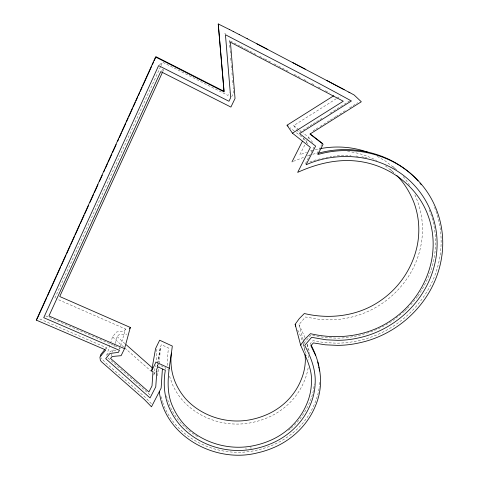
<?xml version="1.0" encoding="UTF-8"?>
<svg xmlns="http://www.w3.org/2000/svg" width="479" height="479" viewBox="0 0 479 479"><rect width="100%" height="100%" fill="white"/><g stroke="black" fill="none" stroke-linecap="round" stroke-linejoin="round"><path stroke-width="0.36" stroke-dasharray="2.4 1.8" d="M156.884 349.167L155.992 361.98M159.459 363.579L160.303 347.036L161.441 344.706L168.446 347.928L167.387 358.244L167.692 366.363M165.483 369.333L165.662 367.902L158.232 364.519L157.627 365.746M157.519 375.764L159.004 366.447M157.028 366.974L157.513 364.016M157.633 363.28L160.303 347.036M157.214 367.052L157.699 364.1M157.819 363.357L160.483 347.113M153.849 375.033L155.441 365.609M119.744 349.191L120.061 348.059L45.595 315.895M120.666 345.946L125.504 329.019L56.211 298.716M111.164 356.286L112.236 352.778M112.445 352.077L113.301 349.269M114.158 346.461L114.798 344.353M115.014 343.653L117.157 336.635L118.822 334.821L127.055 334.085M106.625 355.406L112.613 336.641L116.625 331.983L124.558 330.947L125.504 329.019M106.14 348.85L106.506 347.718L38.218 318.313M54.851 298.124L160.728 66.27M161.04 65.593L162.591 62.192L227.938 95.405L229.231 92.71M163.004 71.149L163.626 69.796M231.674 96.818L233.59 92.824L233.171 87.657M119.564 349.077L120.061 348.059M303.117 139.808L303.794 138.473L294.783 131.491M304.752 145.041L299.842 154.747L306.554 152.25M306.057 142.455L308.674 137.275L302.86 132.785M305.422 163.704L313.859 147.131M154.082 374.099L155.765 370.812M317.062 153.549L321.654 144.598M303.123 339.617L298.986 324.594L305.446 316.978L319.11 319.343L329.869 319.846A85.16 80.424 -26.9 0 0 349.88 317.475C382.679 310.338 410.563 284.472 419.394 251.984A89.723 84.849 -27.7 0 0 417.466 201.138A89.525 84.663 -27.7 0 0 414.119 193.247M304.225 343.593L305.135 341.719L310.979 335.168L325.463 337.641L336.869 338.162A90.513 84.939 -25.9 0 0 358.082 335.641C370.261 332.683 382.038 327.875 392.445 320.852M417.993 296.082C424.023 286.939 429.028 277.072 432.13 266.546A95.381 89.633 -26.7 0 0 430.37 212.802A95.171 89.447 -26.7 0 0 429.112 209.497M417.652 296.513L410.329 305.368M107.512 354.664L108.362 353.652M404.887 310.913L406.869 308.901M407.36 308.392L409.832 305.871M161.698 70.635L163.602 68.719M105.464 348.772L106.506 347.718M109.721 352.125L111.152 351.011L117.08 350.275M291.22 428.088C299.153 421.292 305.087 412.497 309.362 403.019A70.527 63.797 -5.6 0 0 314.314 383.93M404.366 311.374L393.031 320.487M159.549 64.809L162.591 62.192M288.568 430.28L290.717 428.555M336.33 98.716L293.711 125.594L296.333 129.162M336.947 98.321L340.647 95.968M349.766 100.764L329.067 113.87M345.185 110.673L336.426 116.211M349.574 107.895L357.717 102.734M335.887 116.553L329.809 120.367M299.573 132.348L308.823 126.546M319.972 119.576L323.403 117.427M329.235 120.726L320.128 126.426M313.254 123.78L315.469 122.396M316.577 121.702L319.403 119.93M310.057 125.773L312.721 124.109M313.056 130.833L315.182 129.51M316.242 128.845L317.906 127.809M293.393 161.327L304.47 157.016M307.267 156.022L309.374 155.298M309.787 162.01L316.763 159.609L331.606 156.429M310.482 150.897L312.542 150.37M315.284 149.67L319.463 148.771M312.781 154.238L317.367 153.07M333.001 156.292L339.264 155.669L351.065 155.669M347.616 151.472C357.777 152.544 367.656 155.819 376.692 160.531M355.987 156.022L358.196 156.304M361.885 156.771L364.004 157.226M364.717 157.375L366.836 157.831M224.651 33.512L225.902 34.129M240.009 46.104L229.291 40.446L229.896 47.822M240.62 46.421L245.691 49.056M246.326 49.385L256.445 54.648M259.606 56.294L264.174 58.678M264.827 59.013L270.707 62.078M273.988 63.791L277.928 65.851M278.586 66.192L289.705 72M294.274 74.389L300.68 77.742M303.884 79.418L307.781 81.46M311.709 83.52L314.326 84.891M318.26 86.95L321.535 88.669M325.409 90.705L329.229 92.716M377.272 156.364L385.356 161.028L397.911 170.728M197.593 436.704L189.163 430.992L181.864 424.226A78.664 71.215 -5.5 0 1 169.925 406.204L166.255 395.576M385.391 165.89L395.414 173.865M299.501 130.174L300.596 131.03M298.95 129.749L293.711 125.594M294.196 131.03L290.178 127.791M135.078 381.685L107.781 357.807M135.581 382.116L150.101 395.013M124.69 347.91L151.059 371.177M125.049 343.7L117.157 336.635M123.678 347.018L114.601 338.922L112.613 336.641M392.966 166.602L396.103 169.536M390.439 169.572L393.66 172.578M151.394 403.707L144.892 396.989L104.667 361.938L101.105 357.855M308.674 137.275L312.655 142.335M303.794 138.473L308.614 144.993M296.77 129.755L298.956 132.731M229.291 40.446L230.052 41.619M310.703 344.347L310.266 343.557L313.003 340.701L324.588 342.623L336.647 343.168A96.016 90.1 -25.9 0 0 359.088 340.497C395.822 332.516 427.202 303.812 437.453 267.516A101.111 95.028 -26.7 0 0 435.71 210.526A100.806 94.752 -26.8 0 0 433.818 205.647M297.675 330.049L301.04 336.976L302.189 340.431M162.71 402.336C175.548 439.674 219.61 459.169 256.888 450.134A83.31 75.472 -5 0 0 272.036 445.356C290.669 437.824 306.344 423.155 314.254 404.581A75.868 68.629 -5.6 0 0 319.05 388.601M303.111 343.198L306.662 355.909M305.045 337.701L298.986 324.594M160.992 396.564L162.519 401.695M169.524 376.195L172.422 384.403A74.215 67.802 -5.4 0 0 183.673 401.606C201.222 420.119 228.722 428.01 253.487 422.203A73.509 67.186 -4.9 0 0 266.905 417.945C283.412 411.221 297.202 398.073 304.075 381.553A66.545 60.743 -5.5 0 0 308.231 367.369M307.225 344.395L309.805 353.484M303.321 340.335L304.111 343.192M167.955 369.04L168.207 370.345M303.572 344.581L305.009 352.299M307.153 344.377L308.153 349.79M250.858 446.632L251.032 448.721M230.142 50.774L230.501 55.199M230.746 58.151L231.106 62.575M231.351 65.527L231.716 69.952M231.956 72.904L232.321 77.335M232.56 80.28L232.926 84.711M245.955 447.973L246.056 449.368M308.692 355.544L308.889 360.01M403.18 176.595A89.525 84.663 -27.7 0 1 409.94 185.78M319.75 382.374A75.868 68.629 -5.6 0 1 319.259 387.224"/><path stroke-width="0.72" d="M171.41 353.047C170.111 363.268 171.53 373.812 175.709 383.242A70.437 64.348 -5.4 0 0 186.397 399.612C203.054 417.227 229.196 424.753 252.738 419.221A69.946 63.929 -4.9 0 0 265.516 415.161C281.227 408.767 294.328 396.241 300.83 380.506A63.018 57.528 -5.5 0 0 305.363 360.082L305.105 354.418M162.692 71.832L59.725 296.519L130.312 327.456L124.558 348.658L121.091 355.687L112.296 356.472L110.523 358.394L148.903 391.96L152.005 385.912L152.993 371.596L151.598 370.997L155.579 348.598L159.657 340.21L172.308 346.042C170.075 366.178 163.728 388.17 173.135 407.551A75.161 67.97 -5.5 0 0 184.547 424.801C202.407 443.398 230.207 451.188 255.229 445.338A74.634 67.533 -5 0 0 268.845 441.045C285.526 434.303 299.537 421.131 306.536 404.462A67.24 60.755 -5.6 0 0 311.422 382.907C312.53 369.183 305.788 357.184 300.626 345.102L295.154 324.307L299.255 318.637L304.327 313.523C330.253 319.673 358.705 316.02 380.805 300.435C400.049 287.238 413.593 266.264 417.67 243.302A86.094 81.412 -27.6 0 0 413.97 202.635C410.072 192.63 404.438 183.247 396.881 175.589M162.794 369.117L162.321 370.075L161.13 388.128L151.478 406.809L144.424 399.528L101.285 361.603L100.333 360.172L99.907 357.005L105.769 349.981L36.302 320.11L155.561 57.013L224.088 91.866L218.262 23.998M37.841 317.337L46.792 297.603M47.409 296.244L56.354 276.509M56.971 275.15L60.671 266.983M61.288 265.623L65.916 255.415M66.533 254.05L70.239 245.889M70.856 244.524L74.556 236.363M75.173 234.997L79.801 224.789M80.418 223.43L84.124 215.263M84.741 213.903L88.441 205.736M89.986 202.336L93.686 194.169M94.303 192.809L98.003 184.643M99.548 181.242L102.326 175.116M103.865 171.716L104.793 169.674M105.41 168.309L107.571 163.549M108.188 162.189L111.888 154.022M112.505 152.657L116.211 144.496M117.75 141.089L118.678 139.048M119.295 137.689L121.456 132.928M122.073 131.563L125.773 123.396M126.39 122.037L128.24 117.954M128.857 116.595L132.563 108.428M133.18 107.068L135.335 102.302M135.952 100.943L137.808 96.86M138.425 95.501L139.658 92.776M140.275 91.417L142.125 87.334M142.742 85.975L151.687 66.24M152.304 64.875L153.537 62.156M154.16 60.797L156.01 56.714L224.016 91.309L218.232 23.95L229.471 29.536M151.598 370.997L155.938 362.118L169.458 368.267M129.659 328.78L130.312 327.456M292.004 161.866L302.447 141.149M300.626 345.102L305.021 339.09L310.446 333.677C338.15 340.15 368.489 336.234 392.145 319.709C412.718 305.734 427.334 283.508 431.848 259.049A92.166 86.549 -26.5 0 0 428.148 215.784C418.035 187.451 391.457 166.812 362.07 161.836C340.084 157.974 317.691 163.231 297.663 172.386L310.368 147.364L292.429 133.18L287.053 125.205L333.785 95.722M36.302 320.11L37.536 318.02M104.715 349.61L100.686 354.7L100.853 355.963M292.429 133.18L343.275 101.207L230.435 42.206L235.039 98.488L230.902 107.068L160.746 71.593L48.936 315.966L124.558 348.658M318.397 153.214C352.975 143.55 392.552 153.382 417.149 179.954A100.806 94.752 -26.8 0 1 418.107 181.002M320.876 148.526C336.797 145.652 353.496 146.855 368.668 152.579M229.351 29.441L233.351 31.536M233.207 31.428L239.392 34.668M239.201 34.536L247.35 38.811M247.092 38.649L344.173 89.681M256.918 43.811L267.833 49.523M292.531 62.474L305.183 69.126M326.624 80.382L349.856 92.692M348.85 92.136L354.095 94.962L361.316 101.77L309.961 134.066L323.103 144.245L317.816 154.549C352.969 144.299 393.516 153.987 418.616 181.128A101.518 95.345 -26.7 0 1 437.303 211.892A101.823 95.626 -26.6 0 1 439.021 269.258C428.645 305.788 397.049 334.647 360.064 342.683A96.692 90.663 -25.8 0 1 337.473 345.371L325.337 344.82L313.356 342.922L310.919 345.766L315.547 355.214M322.307 143.323L310.2 133.946M287.053 125.205L288.095 126.067M126.151 344.676L152.532 367.992M311.027 345.012C317.182 356.562 320.774 369.566 320.547 382.703A76.371 69.018 -5.6 0 1 314.919 407.132C306.937 425.813 291.154 440.56 272.407 448.134A83.867 75.898 -5 0 1 257.163 452.936C215.34 463.558 164.638 436.429 159.297 391.666M295.154 324.307L295.711 326.175M317.822 361.938L318.457 365.453M318.715 366.86L318.972 368.267M319.224 369.674L319.481 371.081M419.969 183.14A100.806 94.752 -26.8 0 1 421.316 184.786M156.837 371.297L155.765 386.822L150.053 397.935L105.703 358.657L109.942 353.472L118.415 352.364L119.421 350.323L43.733 317.673L158.615 65.611L228.956 101.261L230.692 97.65L225.447 34.739C267.498 56.66 309.961 78.107 351.412 100.979L299.585 133.587L315.613 146.083L306.087 164.77C341.88 148.933 387.289 155.944 414.227 185.193A95.842 90.01 -26.6 0 1 431.92 214.179A96.051 90.202 -26.6 0 1 433.657 268.276C423.933 302.866 394.043 330.205 359.058 337.797A91.154 85.472 -25.8 0 1 337.695 340.329L326.211 339.809L311.637 337.33L304.716 345.401C310.841 356.945 315.799 369.483 315.182 382.823A71 64.156 -5.6 0 1 309.991 405.563C302.59 423.059 287.849 436.884 270.312 443.967A78.436 70.976 -5 0 1 256.026 448.476C229.704 454.607 200.456 446.452 181.649 426.909A79.191 71.616 -5.5 0 1 169.632 408.791C164.093 396.792 163.123 383.188 165.333 370.267L157.848 366.872L156.639 369.339L156.837 371.297"/></g></svg>
